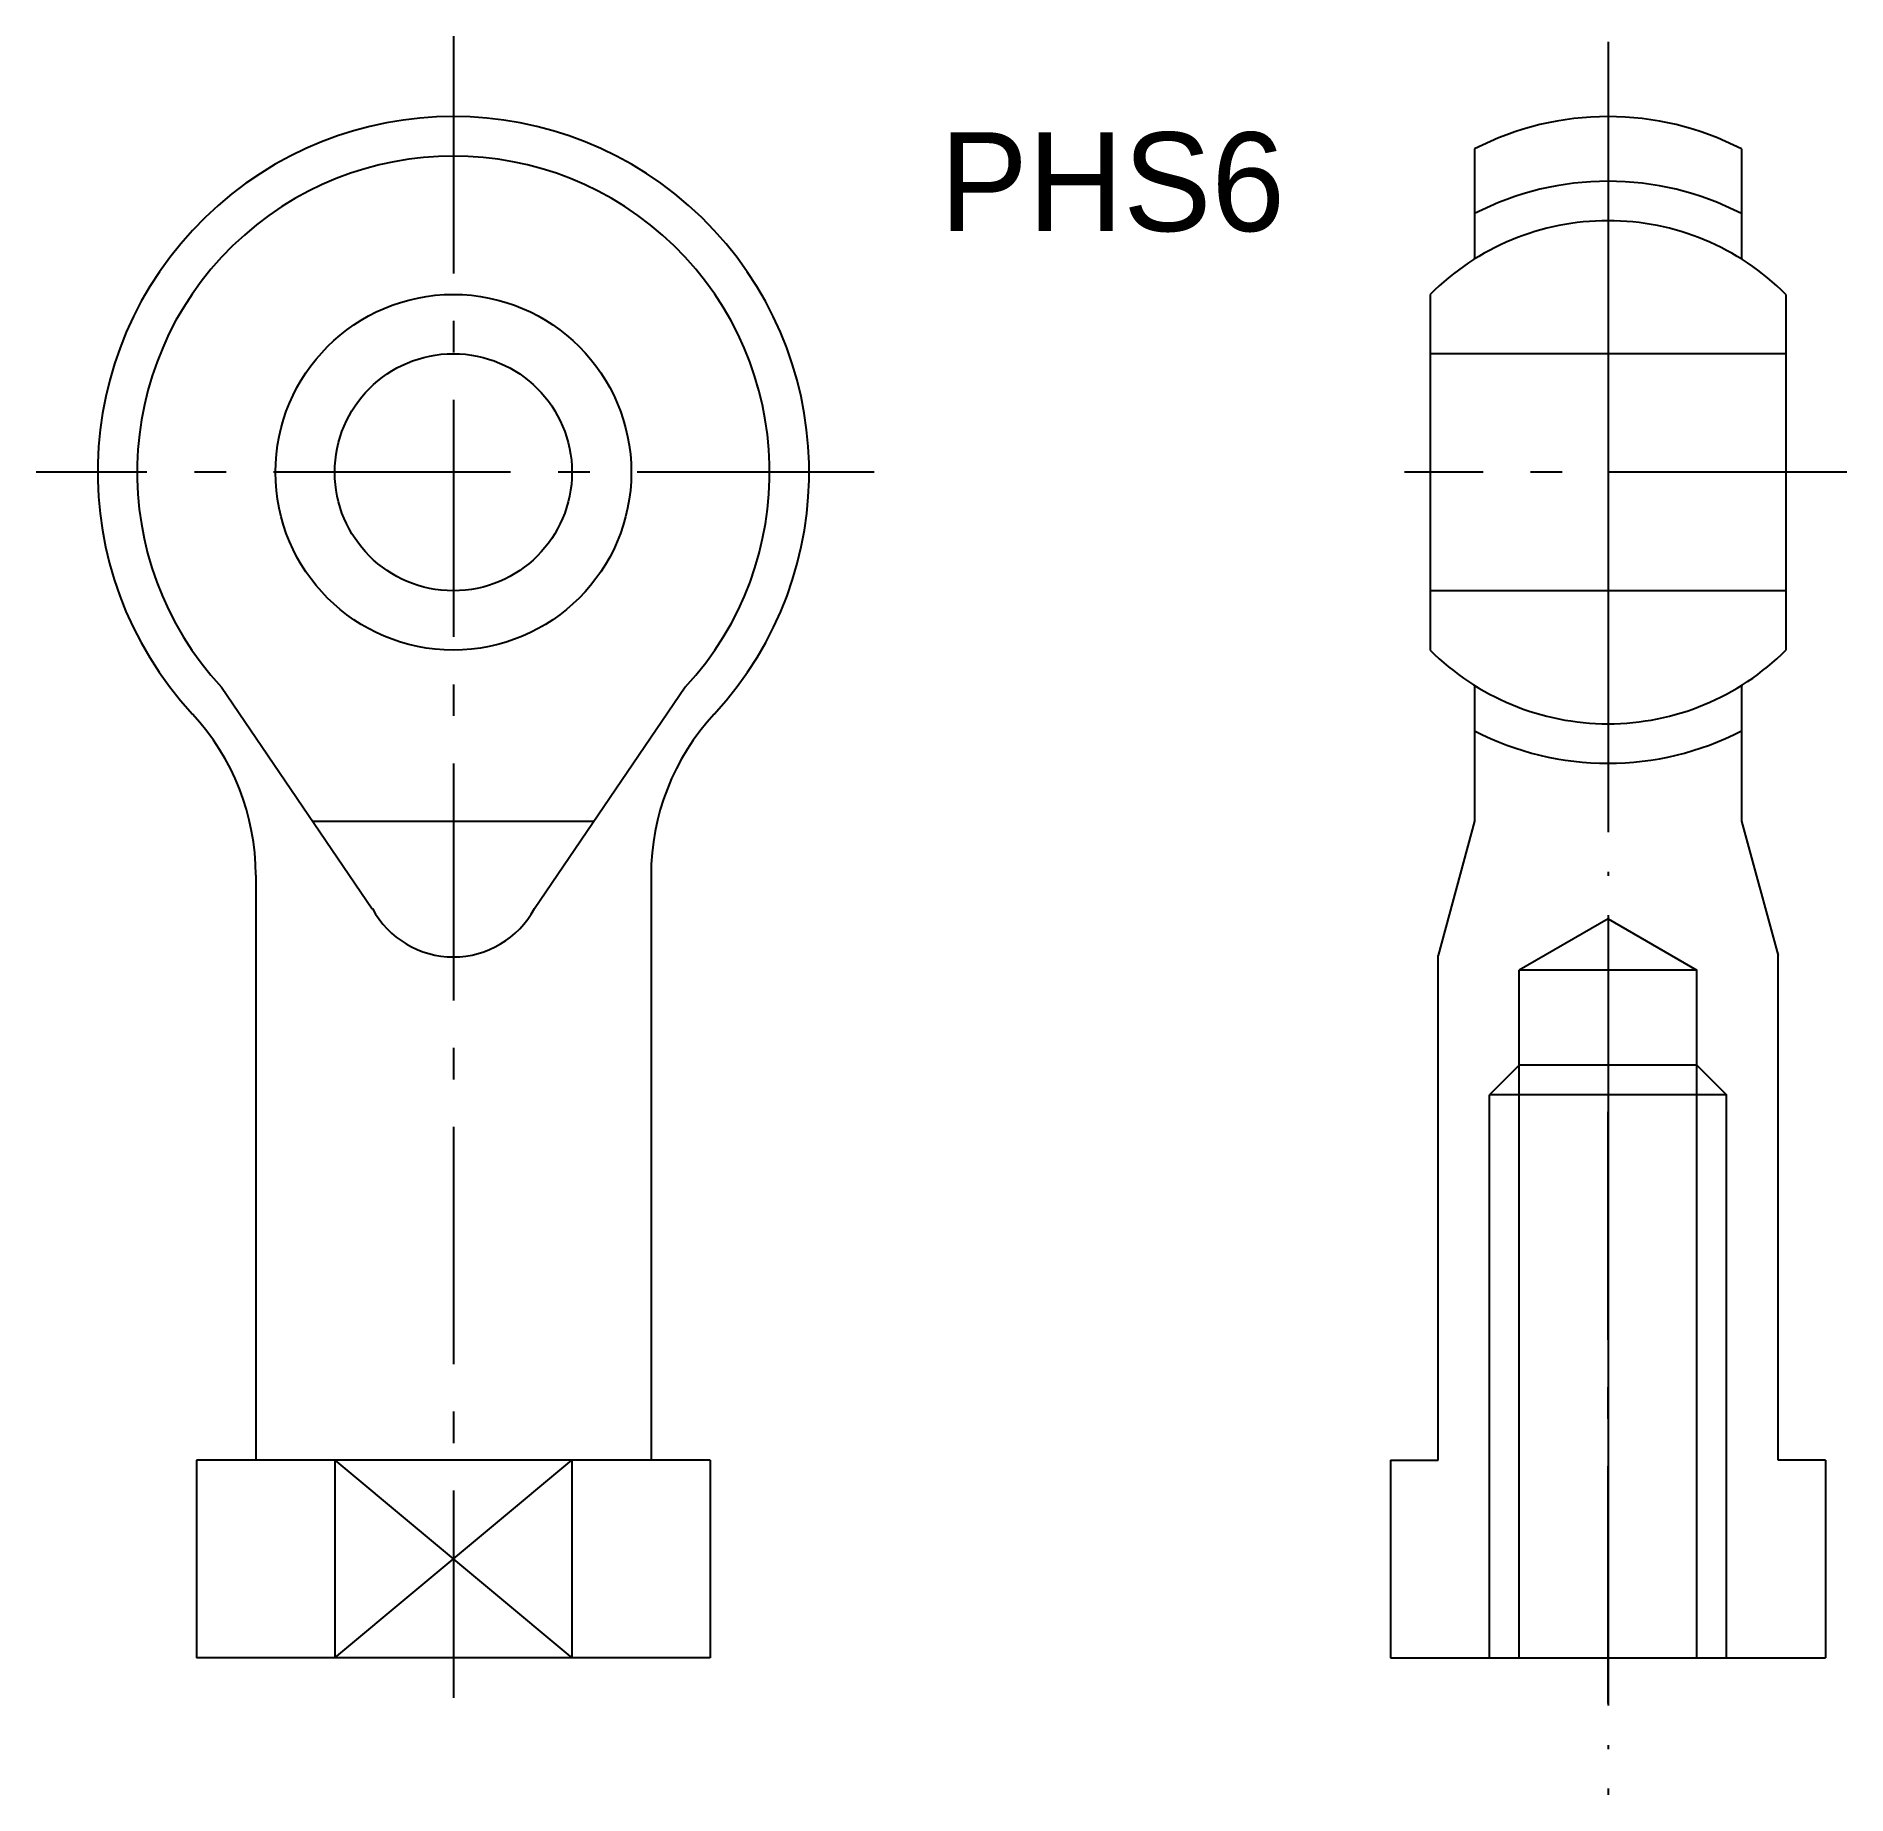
# Model space of a CAD drawing. Extents: x 246.1 to 291.9, y 116 to 160.5.
import ezdxf

# ---------------------------------------------------------------- set-up
doc = ezdxf.new("R2010")
doc.units = 0
doc.header["$MEASUREMENT"] = 0
doc.linetypes.add('CENTER', pattern=[22, 20, -1, 0, -1])
doc.linetypes.add('SCENTER', pattern=[9.2, 6, -1.2, 0.8, -1.2])
for name, color, linetype in [('CEN', 1, 'CENTER'), ('CON', 2, 'CONTINUOUS'), ('SCEN', 1, 'SCENTER'), ('UTI', 7, 'CONTINUOUS')]:
    doc.layers.add(name, color=color, linetype=linetype)

msp = doc.modelspace()

# ---------------------------------------------------------------- linework, layer by layer
at = {"layer": 'CEN'}
msp.add_line((285.851, 160.387), (285.851, 116.03), dxfattribs=at)
at = {"layer": 'CON'}
for p, q in [((282.476, 157.676), (282.476, 154.89)), ((289.226, 157.676), (289.226, 154.89)), ((281.351, 153.995), (281.351, 144.995)), ((290.351, 153.995), (290.351, 144.995)), ((290.351, 152.495), (281.351, 152.495)), ((290.351, 146.495), (281.351, 146.495)), ((250.772, 144.056), (254.588, 138.452)), ((262.505, 144.056), (258.689, 138.452)), ((282.476, 144.099), (282.476, 140.662)), ((289.226, 144.099), (289.226, 140.662)), ((253.083, 140.662), (260.194, 140.662)), ((282.476, 140.662), (281.551, 137.263)), ((289.226, 140.662), (290.151, 137.263)), ((251.639, 139.297), (251.639, 124.495)), ((261.639, 139.297), (261.639, 124.495)), ((285.851, 138.193), (283.602, 136.895)), ((285.851, 138.193), (288.099, 136.895)), ((281.551, 124.495), (281.551, 137.263)), ((290.151, 124.495), (290.151, 137.263)), ((283.602, 119.495), (283.602, 136.895)), ((288.099, 136.895), (283.602, 136.895)), ((288.099, 119.495), (288.099, 136.895)), ((283.602, 134.495), (282.851, 133.743)), ((288.099, 134.495), (283.602, 134.495)), ((288.099, 134.495), (288.851, 133.743)), ((288.851, 133.743), (282.851, 133.743)), ((250.139, 124.495), (250.139, 119.495)), ((263.139, 124.495), (250.139, 124.495)), ((253.639, 124.495), (253.639, 119.495)), ((259.639, 124.495), (259.639, 119.495)), ((263.139, 124.495), (263.139, 119.495)), ((280.351, 124.495), (281.551, 124.495)), ((280.351, 124.495), (280.351, 119.495)), ((291.351, 124.495), (290.151, 124.495)), ((291.351, 124.495), (291.351, 119.495)), ((263.139, 119.495), (250.139, 119.495)), ((280.351, 119.495), (291.351, 119.495))]:
    msp.add_line(p, q, dxfattribs=at)
for radius in [4.5, 3]:
    msp.add_circle((256.639, 149.495), radius, dxfattribs=at)
for centre, radius, start, end in [((256.639, 149.495), 9, 317.1666, 222.8334), ((285.851, 151.131), 7.364, 62.7215, 117.2782), ((256.639, 149.495), 8, 317.1666, 222.8334), ((285.851, 149.495), 7.364, 62.7215, 117.2782), ((285.851, 149.495), 6.364, 44.9997, 135), ((285.851, 149.495), 6.364, 225, 315.0001), ((245.639, 139.297), 6, 360, 42.8334), ((267.639, 139.297), 6, 137.1666, 180), ((285.851, 149.495), 7.364, 242.7215, 297.2785), ((256.639, 139.56), 2.33, 208.3763, 331.6237)]:
    msp.add_arc(centre, radius, start, end, dxfattribs=at)
at = {"layer": 'SCEN'}
for p, q in [((256.639, 160.528), (256.639, 118.481)), ((267.287, 149.495), (246.085, 149.495)), ((291.891, 149.495), (280.703, 149.495)), ((285.851, 118.343), (285.851, 133.315))]:
    msp.add_line(p, q, dxfattribs=at)
at = {"layer": 'UTI'}
for p, q in [((282.851, 119.495), (282.851, 133.743)), ((288.851, 119.495), (288.851, 133.743)), ((253.639, 119.495), (259.639, 124.495)), ((253.639, 124.495), (259.639, 119.495))]:
    msp.add_line(p, q, dxfattribs=at)

# ---------------------------------------------------------------- texts
at = {"layer": 'CON', "insert": (268.943, 158.096), "char_height": 2.5, "width": 4.525, "attachment_point": 1}
msp.add_mtext('PHS6', dxfattribs=at)

doc.saveas('drawing.dxf')
